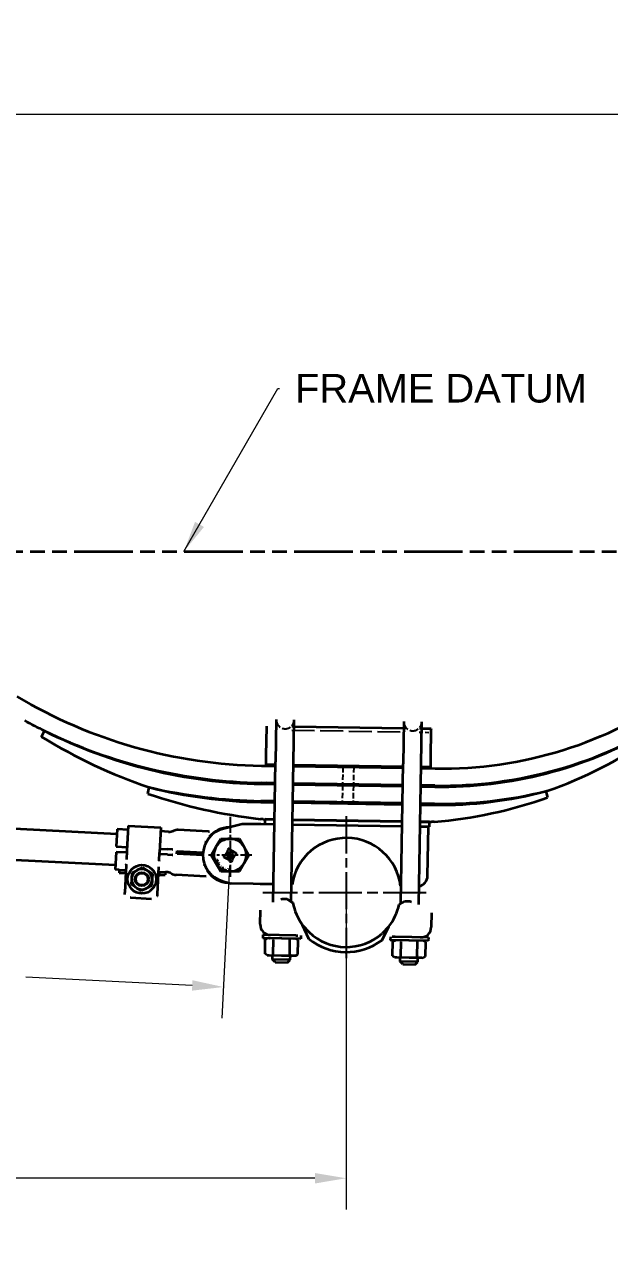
# Model space of a CAD drawing. Header units: inches. Extents: x 0 to 267, y 0 to 172.
# Drawn here: x 149.6 to 176.6, y 46.6 to 102.7 of the extents above; entities that cross this region are included whole.
import ezdxf

# ---------------------------------------------------------------- set-up
doc = ezdxf.new("R2010")
doc.units = ezdxf.units.IN
doc.header["$LTSCALE"] = 8
doc.header["$MEASUREMENT"] = 0
for name, pattern in [('CHAIN', [0.7087, 0.4724, -0.0591, 0.1181, -0.0591]), ('DASHED', [0.2067, 0.1654, -0.0413]), ('DOUBLE_DASH_CHAIN', [1.2403, 0.6614, -0.0827, 0.1654, -0.0827, 0.1654, -0.0827])]:
    doc.linetypes.add(name, pattern=pattern)
for name, color, linetype, lineweight in [('Center Mark(Hutchens)', 7, 'Continuous', 25), ('Dimensions(Hutchens)', 7, 'Continuous', 25), ('Hidden Edges(Hutchens)', 7, 'DASHED', 25), ('Phantom Lines(Hutchens)', 7, 'DOUBLE_DASH_CHAIN', 70), ('Symbols(Hutchens)', 7, 'Continuous', 25), ('Visible Edges(Hutchens)', 7, 'Continuous', 35)]:
    doc.layers.add(name, color=color, linetype=linetype, lineweight=lineweight)
doc.styles.add('Hutchens .164', font='ARIAL.TTF')
doc.dimstyles.new('HUTCHENS STD DIM X.XX', dxfattribs={"dimscale": 8, "dimtxt": 0.164, "dimasz": 0.18, "dimexe": 0.18, "dimexo": 0.0625, "dimgap": 0.09, "dimtad": 0, "dimtih": 1, "dimtoh": 1, "dimrnd": 1e-08, "dimzin": 4, "dimdsep": 46, "dimtxsty": 'Hutchens .164', "dimcen": 0.09, "dimclrd": 211, "dimclre": 211, "dimclrt": 7, "dimadec": 0, "dimazin": 1, "dimtfac": 0.762195, "dimtofl": 0, "dimtmove": 0, "dimatfit": 3, "dimfxl": 0, "dimtolj": 1, "dimtzin": 0, "dimlwd": 9, "dimlwe": 9, "dimarcsym": 0})
doc.dimstyles.new('HUTCHENS STD DIM X.XX$7', dxfattribs={"dimscale": 8, "dimtxt": 0.164, "dimasz": 0.18, "dimexe": 0.18, "dimexo": 0.0625, "dimgap": 0.09, "dimtad": 0, "dimtih": 1, "dimtoh": 1, "dimrnd": 1e-08, "dimzin": 4, "dimdsep": 46, "dimtxsty": 'Hutchens .164', "dimcen": 0.09, "dimclrd": 7, "dimclre": 211, "dimclrt": 7, "dimadec": 0, "dimazin": 1, "dimtfac": 0.762195, "dimtofl": 0, "dimtmove": 0, "dimatfit": 3, "dimfxl": 0, "dimtolj": 1, "dimtzin": 0, "dimlwd": 9, "dimlwe": 9, "dimarcsym": 0})

# ---------------------------------------------------------------- blocks, each defined once
blk = doc.blocks.new('*D31')
at = {"layer": 'Defpoints', "color": 0, "linetype": 'Continuous'}
for p in [(104.44, 62.78), (164.437, 62.749), (164.437, 49.609)]:
    blk.add_point(p, dxfattribs=at)
at = {"layer": 'Dimensions(Hutchens)', "color": 211, "linetype": 'Continuous', "lineweight": 9}
for p, q in [((104.44, 62.28), (104.44, 48.169)), ((164.437, 62.249), (164.437, 48.169)), ((105.88, 49.609), (128.556, 49.609)), ((162.997, 49.609), (140.319, 49.609))]:
    blk.add_line(p, q, dxfattribs=at)
at = {"layer": 'Dimensions(Hutchens)', "color": 211, "linetype": 'Continuous'}
for points in [[(105.88, 49.849), (105.88, 49.369), (104.44, 49.609)], [(162.997, 49.849), (162.997, 49.369), (164.437, 49.609)]]:
    blk.add_solid(points, dxfattribs=at)
at = {"layer": 'Dimensions(Hutchens)', "color": 7, "linetype": 'Continuous', "lineweight": 9, "insert": (134.438, 49.609), "char_height": 1.312, "attachment_point": 5, "style": 'Hutchens .164'}
blk.add_mtext('\\A1; L NOMINAL', dxfattribs=at)
blk = doc.blocks.new('*D39')
at = {"layer": 'Defpoints', "color": 0, "linetype": 'Continuous'}
for p in [(189.954, 98.557), (189.954, 85.178), (18.954, 69.53)]:
    blk.add_point(p, dxfattribs=at)
at = {"layer": 'Dimensions(Hutchens)', "color": 211, "linetype": 'Continuous', "lineweight": 9}
for p, q in [((18.954, 70.03), (18.954, 99.997)), ((189.954, 85.678), (189.954, 99.997)), ((20.394, 98.557), (94.871, 98.557)), ((188.514, 98.557), (114.037, 98.557))]:
    blk.add_line(p, q, dxfattribs=at)
at = {"layer": 'Dimensions(Hutchens)', "color": 211, "linetype": 'Continuous'}
for points in [[(20.394, 98.797), (20.394, 98.317), (18.954, 98.557)], [(188.514, 98.797), (188.514, 98.317), (189.954, 98.557)]]:
    blk.add_solid(points, dxfattribs=at)
at = {"layer": 'Dimensions(Hutchens)', "color": 7, "linetype": 'Continuous', "lineweight": 9, "insert": (104.454, 98.557), "char_height": 1.312, "attachment_point": 5, "style": 'Hutchens .164'}
blk.add_mtext('\\A1; E REC CLEARANCE', dxfattribs=at)
blk = doc.blocks.new('*D41')
at = {"layer": 'Defpoints', "color": 0, "linetype": 'Continuous'}
for p in [(136.016, 65.637), (159.089, 64.482), (158.785, 58.409)]:
    blk.add_point(p, dxfattribs=at)
at = {"layer": 'Dimensions(Hutchens)', "color": 211, "linetype": 'Continuous', "lineweight": 9}
for p, q in [((135.991, 65.138), (135.64, 58.126)), ((159.064, 63.982), (158.713, 56.971)), ((137.151, 59.493), (144.81, 59.109)), ((157.347, 58.481), (149.687, 58.865))]:
    blk.add_line(p, q, dxfattribs=at)
at = {"layer": 'Dimensions(Hutchens)', "color": 211, "linetype": 'Continuous'}
for points in [[(137.163, 59.732), (137.139, 59.253), (135.712, 59.565)], [(157.359, 58.721), (157.335, 58.242), (158.785, 58.409)]]:
    blk.add_solid(points, dxfattribs=at)
at = {"layer": 'Dimensions(Hutchens)', "color": 7, "linetype": 'Continuous', "lineweight": 9, "insert": (147.249, 58.987), "char_height": 1.312, "attachment_point": 5, "style": 'Hutchens .164'}
blk.add_mtext('\\A1; F\\PREF', dxfattribs=at)

msp = doc.modelspace()

# ---------------------------------------------------------------- linework, layer by layer
at = {"layer": 'Center Mark(Hutchens)', "linetype": 'CHAIN', "ltscale": 0.453583}
msp.add_line((164.437, 66.2728), (164.437, 59.7394), dxfattribs=at)
at = {"layer": 'Center Mark(Hutchens)', "linetype": 'CHAIN', "ltscale": 0.190971}
msp.add_line((159.089, 66.2334), (159.089, 63.4818), dxfattribs=at)
at = {"layer": 'Center Mark(Hutchens)', "linetype": 'CHAIN', "ltscale": 0.138781}
msp.add_line((160.089, 64.4818), (158.089, 64.4818), dxfattribs=at)
at = {"layer": 'Center Mark(Hutchens)', "linetype": 'CHAIN', "ltscale": 0.521611}
msp.add_line((168.109, 62.7489), (160.596, 62.7489), dxfattribs=at)
at = {"layer": 'Hidden Edges(Hutchens)', "ltscale": 0.795632}
msp.add_line((161.9248, 70.2285), (167.1868, 70.1445), dxfattribs=at)
at = {"layer": 'Hidden Edges(Hutchens)', "ltscale": 0.025212}
for p, q in [((161.9276, 70.4015), (162.0339, 70.3998)), ((167.0832, 70.3192), (167.1895, 70.3175)), ((167.8018, 70.3077), (167.9081, 70.306))]:
    msp.add_line(p, q, dxfattribs=at)
at = {"layer": 'Hidden Edges(Hutchens)', "ltscale": 0.127887}
msp.add_line((167.7991, 70.1347), (168.3365, 70.1262), dxfattribs=at)
at = {"layer": 'Hidden Edges(Hutchens)', "ltscale": 0.18751}
for p, q in [((164.2793, 68.5325), (164.2668, 67.7446)), ((164.7793, 68.5245), (164.7667, 67.7366))]:
    msp.add_line(p, q, dxfattribs=at)
at = {"layer": 'Hidden Edges(Hutchens)', "ltscale": 0.187515}
for p, q in [((164.266, 67.6946), (164.2534, 66.9067)), ((164.7659, 67.6866), (164.7533, 66.8987))]:
    msp.add_line(p, q, dxfattribs=at)
at = {"layer": 'Hidden Edges(Hutchens)', "ltscale": 0.308439}
for centre in [(161.6262, 70.7073), (167.5005, 70.6135)]:
    msp.add_arc(centre, 0.4125, 179.08523, 359.08523, dxfattribs=at)
at = {"layer": 'Phantom Lines(Hutchens)', "lineweight": 35, "ltscale": 0.510024}
msp.add_line((15.2761, 78.4495), (197.4599, 78.4495), dxfattribs=at)
at = {"layer": 'Visible Edges(Hutchens)'}
for p, q in [((150.4137, 69.9275), (150.5456, 70.197)), ((160.7564, 69.0808), (160.7772, 70.3854)), ((160.7772, 70.3854), (160.7778, 70.4199)), ((161.2138, 70.7138), (161.1827, 68.7703)), ((162.0076, 68.7572), (162.0387, 70.7007)), ((162.0339, 70.3998), (167.0832, 70.3192)), ((167.088, 70.62), (167.057, 68.6765)), ((167.8819, 68.6634), (167.9129, 70.6069)), ((167.9081, 70.306), (168.3393, 70.2991)), ((168.3388, 70.2647), (168.3179, 68.96)), ((168.3393, 70.2991), (168.3388, 70.2647)), ((160.7493, 68.6388), (160.7564, 69.0808)), ((160.5298, 68.5923), (161.1797, 68.582)), ((160.7493, 68.6388), (160.7806, 68.6383)), ((160.7798, 68.5884), (160.7806, 68.6383)), ((161.1797, 68.582), (160.7798, 68.5884)), ((161.1805, 68.632), (160.7806, 68.6383)), ((161.0797, 62.319), (161.1827, 68.7703)), ((161.9051, 62.3328), (162.0076, 68.7572)), ((162.0046, 68.5688), (167.054, 68.4882)), ((167.054, 68.4882), (162.0046, 68.5688)), ((167.0548, 68.5382), (162.0054, 68.6188)), ((166.9544, 62.2522), (167.057, 68.6765)), ((167.7789, 62.212), (167.8819, 68.6634)), ((168.2796, 68.5186), (167.8797, 68.525)), ((168.2788, 68.4686), (168.2796, 68.5186)), ((168.2796, 68.5186), (168.3109, 68.5181)), ((168.3179, 68.96), (168.3109, 68.5181)), ((167.8789, 68.475), (168.5288, 68.4646)), ((168.2788, 68.4686), (167.8789, 68.475)), ((155.2981, 67.3059), (155.3661, 67.5981)), ((160.5165, 67.7545), (161.1664, 67.7441)), ((161.1672, 67.7941), (160.5172, 67.8045)), ((160.7664, 67.7505), (160.7672, 67.8005)), ((161.1664, 67.7441), (160.7664, 67.7505)), ((161.1672, 67.7941), (160.7672, 67.8005)), ((161.9912, 67.7309), (167.0406, 67.6503)), ((167.0406, 67.6503), (161.9912, 67.7309)), ((167.0414, 67.7003), (161.992, 67.7809)), ((167.0414, 67.7003), (161.992, 67.7809)), ((167.8655, 67.6371), (168.5155, 67.6267)), ((168.2654, 67.6307), (167.8655, 67.6371)), ((168.5162, 67.6767), (167.8663, 67.6871)), ((168.2662, 67.6807), (167.8663, 67.6871)), ((168.2654, 67.6307), (168.2662, 67.6807)), ((173.628, 67.4212), (173.7054, 67.132)), ((160.5031, 66.9166), (161.153, 66.9062)), ((161.1538, 66.9562), (160.5039, 66.9666)), ((160.753, 66.9126), (160.7538, 66.9626)), ((161.153, 66.9062), (160.753, 66.9126)), ((161.1538, 66.9562), (160.7538, 66.9626)), ((161.9779, 66.893), (167.0272, 66.8124)), ((167.0272, 66.8124), (161.9779, 66.893)), ((167.028, 66.8624), (161.9787, 66.943)), ((167.028, 66.8624), (161.9787, 66.943)), ((168.5028, 66.8388), (167.8529, 66.8492)), ((168.2529, 66.8428), (167.8529, 66.8492)), ((168.2521, 66.7928), (168.2529, 66.8428)), ((167.8521, 66.7992), (168.502, 66.7889)), ((168.2521, 66.7928), (167.8521, 66.7992)), ((141.2958, 66.0936), (153.8816, 65.4634)), ((154.4001, 65.8214), (154.3429, 64.6788)), ((154.4001, 65.8214), (155.8983, 65.7464)), ((155.8983, 65.7464), (155.841, 64.6038)), ((159.6471, 65.9106), (158.7848, 65.6942)), ((160.2031, 65.9017), (159.6471, 65.9106)), ((160.5103, 65.8968), (160.2031, 65.9017)), ((160.6155, 66.1271), (160.4896, 66.1406)), ((161.1367, 65.8868), (160.5103, 65.8968)), ((160.6155, 66.1271), (161.1404, 66.1187)), ((160.7055, 65.8937), (160.7092, 66.1256)), ((161.1404, 66.1187), (160.7092, 66.1256)), ((167.0109, 65.793), (161.9616, 65.8736)), ((167.0109, 65.793), (161.9616, 65.8736)), ((161.9653, 66.1056), (167.0147, 66.025)), ((167.0147, 66.025), (161.9653, 66.1056)), ((168.267, 65.7729), (167.8358, 65.7798)), ((168.2202, 65.7737), (167.8358, 65.7798)), ((167.8395, 66.0118), (168.3645, 66.0034)), ((168.2707, 66.0049), (167.8395, 66.0118)), ((168.1842, 63.524), (168.2202, 65.7737)), ((168.267, 65.7729), (168.2707, 66.0049)), ((168.4896, 66.0125), (168.3645, 66.0034)), ((153.8921, 65.6736), (153.8518, 64.8692)), ((154.3915, 65.6486), (153.8921, 65.6736)), ((156.2601, 65.5551), (155.8896, 65.5736)), ((156.4736, 65.5913), (156.4928, 65.5991)), ((157.7983, 65.5807), (156.7062, 65.6354)), ((158.0956, 65.5658), (157.7983, 65.5807)), ((158.1607, 65.3189), (158.1243, 65.3231)), ((158.4395, 64.8568), (158.656, 65.2318)), ((158.656, 65.2318), (159.089, 65.2318)), ((159.089, 65.2318), (159.522, 65.2318)), ((159.522, 65.2318), (159.7385, 64.8568)), ((141.2238, 64.6554), (153.8096, 64.0252)), ((153.8393, 64.6195), (153.799, 63.815)), ((154.3387, 64.5945), (153.8393, 64.6195)), ((153.8518, 64.8692), (154.3512, 64.8442)), ((154.3425, 64.6712), (154.3231, 64.2836)), ((154.3429, 64.6788), (154.3425, 64.6712)), ((155.8213, 64.2086), (155.8407, 64.5962)), ((155.841, 64.6038), (155.8407, 64.5962)), ((155.8493, 64.7691), (156.2199, 64.7506)), ((156.431, 64.74), (156.2199, 64.7506)), ((156.431, 64.74), (156.4497, 64.7391)), ((156.4583, 64.7387), (156.4497, 64.7391)), ((156.6409, 64.5351), (156.6478, 64.6733)), ((156.6577, 64.6661), (157.8453, 64.6066)), ((156.7723, 64.6604), (156.7661, 64.5355)), ((157.9616, 65.088), (157.9748, 65.0484)), ((158.223, 64.4818), (158.4395, 64.8568)), ((158.9936, 64.6821), (158.8679, 64.4643)), ((158.9933, 64.7535), (158.9781, 64.7271)), ((158.9895, 64.6844), (158.9936, 64.6821)), ((159.1578, 64.6947), (159.036, 64.765)), ((159.0899, 64.5988), (159.1019, 64.6196)), ((159.1019, 64.6196), (159.1113, 64.6141)), ((159.154, 64.6256), (159.1692, 64.652)), ((159.1963, 64.6364), (159.181, 64.6099)), ((159.3608, 64.5775), (159.239, 64.6478)), ((159.7385, 64.8568), (159.955, 64.4818)), ((154.3095, 64.0104), (154.2467, 62.7564)), ((156.2074, 64.5009), (155.8368, 64.5195)), ((156.2074, 64.5009), (156.4185, 64.4903)), ((156.4372, 64.4894), (156.4185, 64.4903)), ((156.4372, 64.4894), (156.4458, 64.489)), ((157.839, 64.4818), (156.6514, 64.5413)), ((157.9067, 63.9912), (157.9238, 64.0293)), ((158.4395, 64.1068), (158.223, 64.4818)), ((158.5153, 64.206), (158.3961, 64.2006)), ((158.3961, 64.2006), (158.4047, 64.1857)), ((158.4047, 64.1857), (158.519, 64.1918)), ((158.656, 63.7318), (158.4395, 64.1068)), ((158.4914, 64.0518), (158.482, 64.0439)), ((158.482, 64.0439), (158.5196, 63.9991)), ((158.4965, 64.2667), (158.4843, 64.2596)), ((158.4843, 64.2596), (158.5153, 64.206)), ((158.5054, 64.0351), (158.4914, 64.0518)), ((158.5346, 64.2008), (158.4965, 64.2667)), ((158.567, 64.0868), (158.5054, 64.0351)), ((158.5153, 64.0233), (158.5982, 64.0928)), ((158.529, 64.0069), (158.5153, 64.0233)), ((158.519, 64.1918), (158.5346, 64.2008)), ((158.5614, 64.1106), (158.553, 64.1035)), ((158.553, 64.1035), (158.567, 64.0868)), ((158.5982, 64.0928), (158.5902, 64.1023)), ((158.8211, 64.4552), (158.8058, 64.4288)), ((158.8173, 64.3861), (158.939, 64.3158)), ((158.8679, 64.4643), (158.8638, 64.4666)), ((158.9761, 64.4018), (158.9881, 64.4225)), ((158.9855, 64.3963), (158.9761, 64.4018)), ((158.9817, 64.3272), (158.997, 64.3536)), ((159.024, 64.338), (159.0088, 64.3116)), ((159.0202, 64.2689), (159.142, 64.1986)), ((159.0761, 64.344), (159.0667, 64.3494)), ((159.0881, 64.3648), (159.0761, 64.344)), ((159.1844, 64.2815), (159.3101, 64.4993)), ((159.1885, 64.2791), (159.1844, 64.2815)), ((159.1847, 64.21), (159.1999, 64.2364)), ((159.2019, 64.5618), (159.1899, 64.541)), ((159.1925, 64.5673), (159.2019, 64.5618)), ((159.3101, 64.4993), (159.3143, 64.4969)), ((159.3569, 64.5084), (159.3722, 64.5348)), ((159.7385, 64.1068), (159.522, 63.7318)), ((159.955, 64.4818), (159.7385, 64.1068)), ((153.9863, 63.8056), (153.799, 63.815)), ((153.9863, 63.8056), (153.9796, 63.6708)), ((153.9796, 63.6708), (154.2605, 63.6567)), ((153.9863, 63.8056), (154.2672, 63.7915)), ((154.2672, 63.7915), (154.2605, 63.6567)), ((154.2605, 63.6567), (154.2917, 63.6551)), ((154.2984, 63.79), (154.2672, 63.7915)), ((154.561, 63.416), (154.5735, 63.6648)), ((154.5735, 63.6648), (154.7952, 63.7785)), ((154.7952, 63.7785), (154.8338, 63.7982)), ((154.8338, 63.7982), (155.0555, 63.9118)), ((155.0555, 63.9118), (155.2647, 63.7766)), ((155.2647, 63.7766), (155.3011, 63.7531)), ((155.3011, 63.7531), (155.5103, 63.6179)), ((155.5103, 63.6179), (155.4979, 63.3691)), ((155.7448, 62.6814), (155.8076, 63.9354)), ((155.7898, 63.5801), (155.821, 63.5786)), ((155.8278, 63.7134), (155.7965, 63.715)), ((155.8278, 63.7134), (155.821, 63.5786)), ((155.821, 63.5786), (156.1019, 63.5645)), ((155.8278, 63.7134), (156.1087, 63.6993)), ((156.1087, 63.6993), (156.1019, 63.5645)), ((156.1671, 63.6964), (156.1087, 63.6993)), ((156.3758, 63.639), (156.3941, 63.6294)), ((157.695, 63.5173), (156.6029, 63.572)), ((157.9923, 63.5024), (157.695, 63.5173)), ((158.0817, 63.7416), (158.0451, 63.741)), ((158.5196, 63.9991), (158.529, 64.0069)), ((158.6184, 63.9218), (158.6096, 63.9092)), ((158.6191, 63.9214), (158.6184, 63.9218)), ((159.089, 63.7318), (158.656, 63.7318)), ((158.7373, 63.9039), (158.73, 63.8913)), ((158.73, 63.8913), (158.7694, 63.8686)), ((158.7767, 63.8812), (158.7373, 63.9039)), ((158.7694, 63.8686), (158.7767, 63.8812)), ((158.9811, 63.7633), (158.9781, 63.7465)), ((158.9781, 63.7465), (159.051, 63.7337)), ((159.0534, 63.7474), (158.9954, 63.7576)), ((159.0006, 63.8597), (158.9976, 63.8428)), ((158.9976, 63.8428), (158.9985, 63.8427)), ((159.051, 63.7337), (159.0534, 63.7474)), ((159.522, 63.7318), (159.089, 63.7318)), ((154.5464, 63.124), (154.5589, 63.3728)), ((154.7557, 62.9888), (154.5464, 63.124)), ((154.5589, 63.3728), (154.561, 63.416)), ((154.7921, 62.9653), (154.7557, 62.9888)), ((155.0013, 62.8301), (154.7921, 62.9653)), ((155.223, 62.9437), (155.0013, 62.8301)), ((155.2616, 62.9634), (155.223, 62.9437)), ((155.4833, 63.0771), (155.2616, 62.9634)), ((155.4957, 63.3259), (155.4833, 63.0771)), ((155.4979, 63.3691), (155.4957, 63.3259)), ((158.7462, 63.2797), (159.1367, 63.1684)), ((160.1592, 63.152), (159.1367, 63.1684)), ((160.4664, 63.1471), (160.1592, 63.152)), ((161.0928, 63.1371), (160.4664, 63.1471)), ((161.9427, 63.1236), (161.9177, 63.124)), ((166.967, 63.0433), (166.942, 63.0437)), ((154.2424, 62.6703), (154.2467, 62.7564)), ((154.502, 62.5212), (155.4673, 62.4729)), ((155.7405, 62.5953), (155.7448, 62.6814)), ((161.7118, 62.4486), (161.4944, 62.4521)), ((161.9799, 62.288), (161.7118, 62.4486)), ((166.8782, 62.2098), (167.1513, 62.3617)), ((167.1513, 62.3617), (167.3687, 62.3583)), ((160.4758, 61.2939), (160.4863, 61.952)), ((161.9292, 62.3184), (161.9534, 62.3245)), ((161.9534, 62.3245), (161.9594, 62.3003)), ((168.3603, 61.8263), (168.3498, 61.1682)), ((162.4267, 61.2628), (162.7227, 60.9292)), ((162.7179, 60.6256), (162.4267, 61.2628)), ((160.5931, 60.81), (160.5906, 60.6535)), ((162.3404, 60.6256), (160.5906, 60.6535)), ((162.1234, 60.7856), (160.5931, 60.81)), ((160.8095, 60.65), (160.7071, 60.593)), ((162.1234, 60.7856), (162.2004, 60.7843)), ((162.3429, 60.782), (162.3404, 60.6256)), ((166.0875, 60.5718), (166.3989, 61.1993)), ((166.3989, 61.1993), (166.0923, 60.8754)), ((166.4673, 60.7162), (166.4648, 60.5597)), ((166.6868, 60.7127), (166.6098, 60.7139)), ((168.2171, 60.6883), (166.6868, 60.7127)), ((168.2171, 60.6883), (168.2146, 60.5318)), ((160.6966, 59.9343), (160.7071, 60.593)), ((161.0753, 59.9283), (161.0858, 60.587)), ((161.8327, 59.9162), (161.8432, 60.5749)), ((162.1214, 60.6291), (162.2219, 60.5689)), ((162.2114, 59.9101), (162.2219, 60.5689)), ((168.2146, 60.5318), (166.4648, 60.5597)), ((166.5709, 59.8405), (166.5814, 60.4992)), ((166.6838, 60.5562), (166.5814, 60.4992)), ((166.9496, 59.8345), (166.9601, 60.4932)), ((167.707, 59.8224), (167.7175, 60.4811)), ((167.9956, 60.5353), (168.0962, 60.4751)), ((168.0857, 59.8163), (168.0962, 60.4751)), ((160.7972, 59.8741), (160.6966, 59.9343)), ((160.7972, 59.8741), (160.885, 59.8727)), ((160.885, 59.8727), (161.4531, 59.8636)), ((161.0376, 59.6777), (161.0406, 59.8702)), ((161.8625, 59.6646), (161.0376, 59.6777)), ((161.1605, 59.5508), (161.0376, 59.6777)), ((161.1605, 59.5508), (161.7355, 59.5416)), ((161.4531, 59.8636), (162.0211, 59.8546)), ((161.7355, 59.5416), (161.8625, 59.6646)), ((161.8625, 59.6646), (161.8655, 59.857)), ((162.0211, 59.8546), (162.109, 59.8532)), ((162.109, 59.8532), (162.2114, 59.9101)), ((166.6714, 59.7803), (166.5709, 59.8405)), ((166.6714, 59.7803), (166.7593, 59.7789)), ((166.7593, 59.7789), (167.3273, 59.7698)), ((166.9118, 59.5839), (166.9149, 59.7764)), ((167.7367, 59.5708), (166.9118, 59.5839)), ((167.0348, 59.457), (166.9118, 59.5839)), ((167.3273, 59.7698), (167.8954, 59.7608)), ((167.6097, 59.4478), (167.7367, 59.5708)), ((167.7367, 59.5708), (167.7398, 59.7633)), ((167.8954, 59.7608), (167.9832, 59.7594)), ((167.9832, 59.7594), (168.0857, 59.8163)), ((167.0348, 59.457), (167.6097, 59.4478))]:
    msp.add_line(p, q, dxfattribs=at)
at = {"layer": 'Visible Edges(Hutchens)', "flags": 128}
for points in [[(158.0956, 65.5658), (158.1445, 65.5645)], [(158.1169, 65.2675), (158.1172, 65.2699)], [(158.5666, 65.6503), (158.5606, 65.6477)], [(156.6577, 64.6661), (156.6502, 64.6716)], [(157.9616, 65.088), (157.9678, 65.0993)], [(154.3095, 64.0104), (154.3129, 64.0786)], [(155.8213, 64.2086), (155.8208, 64.2002)], [(156.4458, 64.489), (156.4544, 64.4886)], [(158.5902, 64.1023), (158.5891, 64.1016)], [(158.0451, 63.741), (158.0393, 63.7493)], [(158.0451, 63.741), (158.0451, 63.7434)], [(158.6096, 63.9092), (158.6098, 63.9088)], [(158.6198, 63.9), (158.6213, 63.899)], [(158.6295, 63.9102), (158.6291, 63.9105)], [(158.641, 63.9495), (158.6413, 63.9487)], [(158.6479, 63.9821), (158.6472, 63.981)], [(158.6559, 63.9304), (158.6566, 63.9299)], [(158.6564, 63.9514), (158.6562, 63.9522)], [(158.6617, 63.9732), (158.6627, 63.9746)], [(158.664, 63.8924), (158.6667, 63.8936)], [(158.6665, 63.9392), (158.666, 63.9396)], [(158.6744, 64.0003), (158.6734, 64)], [(158.6812, 63.9229), (158.6795, 63.921)], [(158.6879, 63.9323), (158.6872, 63.9324)], [(158.6925, 63.9384), (158.6923, 63.9381)], [(158.6953, 63.9834), (158.6957, 63.9831)], [(158.7029, 63.9941), (158.7021, 63.9946)], [(158.7037, 63.9692), (158.7038, 63.9675)], [(158.7037, 63.9261), (158.7049, 63.9279)], [(158.7185, 63.97), (158.7184, 63.9709)], [(158.8269, 63.8475), (158.8258, 63.8442)], [(158.8338, 63.8066), (158.8338, 63.8085)], [(158.8417, 63.7757), (158.8445, 63.775)], [(158.8423, 63.842), (158.8428, 63.8433)], [(158.8462, 63.7883), (158.8453, 63.7886)], [(158.8587, 63.8749), (158.8593, 63.8755)], [(158.8672, 63.7941), (158.8666, 63.7935)], [(158.8799, 63.8806), (158.8807, 63.8803)], [(158.8844, 63.8932), (158.8816, 63.894)], [(158.8837, 63.827), (158.8832, 63.8256)], [(158.8921, 63.8629), (158.8921, 63.8621)], [(158.8991, 63.8214), (158.9002, 63.8247)], [(158.9954, 63.7576), (158.9964, 63.7583)], [(158.9985, 63.8427), (158.9988, 63.8428)], [(159.0111, 63.8472), (159.0117, 63.8473)], [(159.0146, 63.7867), (159.0133, 63.7857)], [(159.0286, 63.8479), (159.0291, 63.8478)], [(159.0321, 63.8614), (159.0311, 63.8616)], [(159.032, 63.7828), (159.0327, 63.7833)], [(159.0422, 63.8406), (159.0425, 63.8402)], [(159.0454, 63.8247), (159.0449, 63.8226)], [(159.0513, 63.8002), (159.0518, 63.8008)], [(159.0616, 63.8228), (159.0619, 63.8248)], [(158.372, 63.4114), (158.3268, 63.4303)], [(158.372, 63.4114), (158.3722, 63.4113)], [(154.502, 62.5212), (154.4845, 62.5223)], [(155.7405, 62.5953), (155.7394, 62.585)], [(161.4944, 62.4521), (161.4287, 62.4316)], [(167.3687, 62.3583), (167.4337, 62.3357)], [(160.8974, 60.6486), (160.8898, 60.6486)], [(162.7179, 60.6256), (162.6847, 60.6505)], [(166.6098, 60.7139), (166.5449, 60.7164)], [(161.0858, 60.587), (161.0772, 60.5921)], [(161.4655, 60.6395), (161.4503, 60.6397)], [(161.8432, 60.5749), (161.8259, 60.5801)], [(162.0335, 60.6305), (162.0259, 60.6305)], [(162.2219, 60.5689), (162.2133, 60.5739)], [(166.7717, 60.5548), (166.7641, 60.5548)], [(166.9601, 60.4932), (166.9515, 60.4983)], [(167.3397, 60.5457), (167.3245, 60.5459)], [(167.7175, 60.4811), (167.7001, 60.4863)], [(167.9078, 60.5367), (167.9002, 60.5367)], [(168.0962, 60.4751), (168.0875, 60.4801)], [(160.6966, 59.9343), (160.7053, 59.9292)], [(160.885, 59.8727), (160.8926, 59.8727)], [(161.0753, 59.9283), (161.0927, 59.923)], [(161.4531, 59.8636), (161.4683, 59.8635)], [(161.8327, 59.9162), (161.8413, 59.9111)], [(162.0211, 59.8546), (162.0287, 59.8545)], [(166.5709, 59.8405), (166.5795, 59.8354)], [(166.7593, 59.7789), (166.7669, 59.7789)], [(166.9496, 59.8345), (166.9669, 59.8292)], [(167.3273, 59.7698), (167.3425, 59.7697)], [(167.707, 59.8224), (167.7156, 59.8173)], [(167.8954, 59.7608), (167.903, 59.7607)]]:
    msp.add_lwpolyline(points, dxfattribs=at)
at = {"layer": 'Visible Edges(Hutchens)'}
for centre, radius in [((155.0284, 63.3709), 0.6562), ((159.089, 64.4818), 0.0781), ((155.0284, 63.3709), 0.3126), ((155.0284, 63.3709), 0.3125), ((155.0284, 63.3709), 0.28)]:
    msp.add_circle(centre, radius, dxfattribs=at)
for centre, radius, start, end in [((168.8284, 87.2268), 18.7646, 269.08526, 305.5049), ((160.8932, 91.3477), 22.7582, 239.28586, 269.08521), ((160.8932, 91.3477), 23.5462, 241.39256, 243.93062), ((160.8932, 91.3477), 23.5462, 243.9402, 269.08521), ((160.885, 90.8314), 23.0799, 243.39544, 269.08521), ((168.8227, 86.8666), 19.2423, 269.08523, 299.9056), ((168.8284, 87.2268), 19.5526, 269.08526, 302.55007), ((163.0944, 90.4396), 24.1152, 238.27546, 251.26508), ((167.2917, 85.9901), 19.625, 289.00384, 305.0632), ((160.8932, 91.3476), 24.3842, 256.85728, 256.89899), ((160.8607, 89.312), 22.3983, 255.7997, 269.08514), ((160.8932, 91.3476), 24.3842, 256.89899, 269.08506), ((168.8002, 85.4634), 18.6769, 269.08542, 284.98055), ((168.8226, 86.8666), 20.0303, 269.08523, 283.88086), ((168.8226, 86.8666), 20.0303, 283.88086, 284.04061), ((163.3267, 90.926), 24.9473, 251.22673, 263.46992), ((166.8047, 86.5736), 20.63, 274.68474, 289.54202), ((159.089, 64.4818), 1.25, 104.08523, 254.08523), ((159.089, 64.4818), 1.28, 91.65597, 138.90719), ((156.2851, 66.0545), 0.5, 267.13373, 292.14145), ((156.6812, 65.136), 0.5, 87.13373, 112.14145), ((159.089, 64.4818), 0.75, 90, 150), ((159.089, 64.4818), 0.75, 30, 90), ((164.437, 62.7489), 2.5223, 6.71338, 171.45708), ((159.089, 64.4818), 0.75, 150, 210), ((159.089, 64.4818), 0.117, 89.5768, 210.4232), ((159.0051, 64.7115), 0.0313, 150, 240), ((159.0204, 64.7379), 0.0313, 60, 150), ((159.1269, 64.6412), 0.0313, 240, 330), ((159.1422, 64.6676), 0.0313, 330, 60), ((159.2081, 64.5943), 0.0312, 150, 240), ((159.2234, 64.6207), 0.0313, 60, 150), ((159.3451, 64.5504), 0.0313, 330, 60), ((159.089, 64.4818), 0.75, 330, 30), ((159.089, 64.4818), 0.75, 210, 270), ((158.8329, 64.4132), 0.0312, 150, 240), ((158.8481, 64.4396), 0.0312, 60, 150), ((158.9547, 64.3428), 0.0313, 240, 330), ((158.9699, 64.3693), 0.0312, 330, 60), ((159.0359, 64.296), 0.0312, 150, 240), ((159.0511, 64.3224), 0.0312, 60, 150), ((159.089, 64.4818), 0.117, 269.5768, 30.4232), ((159.089, 64.4818), 0.75, 270, 330), ((159.1576, 64.2257), 0.0312, 240, 330), ((159.1729, 64.2521), 0.0312, 330, 60), ((159.3299, 64.524), 0.0313, 240, 330), ((155.0284, 63.3709), 0.4695, 119.77823, 174.48923), ((155.0284, 63.3709), 0.4695, 59.77823, 114.48923), ((155.0284, 63.3709), 0.4695, 359.77823, 54.48923), ((156.1421, 63.197), 0.5, 62.12601, 87.13373), ((156.6279, 64.0713), 0.5, 242.12601, 267.13373), ((159.089, 64.4818), 1.28, 215.36027, 266.51448), ((167.6843, 63.5319), 0.5, 282.4559, 359.08523), ((155.0284, 63.3709), 0.4695, 179.77823, 234.48923), ((155.0284, 63.3709), 0.4695, 239.77823, 294.48923), ((155.0284, 63.3709), 0.4695, 299.77823, 354.48923), ((164.437, 62.7489), 2.5, 190.62218, 216.47254), ((164.437, 62.7489), 2.5, 321.69791, 347.54827), ((160.9577, 61.2862), 0.482, 179.08523, 269.08523), ((164.437, 62.7489), 2.5, 226.70809, 311.46236), ((167.8678, 61.1759), 0.482, 269.08523, 359.08523), ((164.437, 62.7489), 2.732, 231.00449, 307.16596)]:
    msp.add_arc(centre, radius, start, end, dxfattribs=at)

# ---------------------------------------------------------------- texts
at = {"layer": 'Symbols(Hutchens)', "color": 7, "insert": (168.8017, 85.9527), "char_height": 1.312, "width": 13.443999, "attachment_point": 5, "style": 'Hutchens .164'}
msp.add_mtext('{FRAME DATUM}', dxfattribs=at)

# ---------------------------------------------------------------- dimensions: what is measured, and where the dimension line sits
at = {"layer": 'Dimensions(Hutchens)', "color": 211, "linetype": 'Continuous', "lineweight": 9}
for base, p1, p2, angle, text, override, picture, middle in [((189.9538, 98.5574), (18.9538, 69.53), (189.9538, 85.1778), 180, ' E REC CLEARANCE', {"dimtih": 0, "dimtoh": 0, "dimdec": 2, "dimtp": 0, "dimtm": 0, "dimtdec": 2, "dimatfit": 2}, '*D39', (104.4538, 98.5574)), ((158.785, 58.4094), (136.0163, 65.637), (159.089, 64.4818), 177.13373, ' F\\PREF', {"dimdec": 2, "dimtp": 0, "dimtm": 0, "dimtdec": 2, "dimatfit": 2}, '*D41', (147.2486, 58.987)), ((164.437, 49.6086), (104.4404, 62.7796), (164.437, 62.7489), 180, ' L NOMINAL', {"dimtih": 0, "dimtoh": 0, "dimdec": 2, "dimtp": 0, "dimtm": 0, "dimtdec": 2, "dimatfit": 2}, '*D31', (134.4377, 49.6086))]:
    dim = msp.add_linear_dim(base=base, p1=p1, p2=p2, angle=angle, text=text, dimstyle='HUTCHENS STD DIM X.XX', override=override, dxfattribs=at)
    dim.commit()
    dim.dimension.update_dxf_attribs({"geometry": picture, "text_midpoint": middle, "dimtype": 160})

# ---------------------------------------------------------------- leaders
at = {"layer": 'Symbols(Hutchens)', "color": 7, "linetype": 'Continuous', "lineweight": 9, "annotation_type": 0, "has_hookline": 1, "hookline_direction": 0, "text_width": 13.1513}
msp.add_leader([(156.9603, 78.4495), (161.2923, 85.9527), (161.3597, 85.9527)], dimstyle='HUTCHENS STD DIM X.XX$7', override={"dimtad": 0}, dxfattribs=at)

doc.saveas('drawing.dxf')
